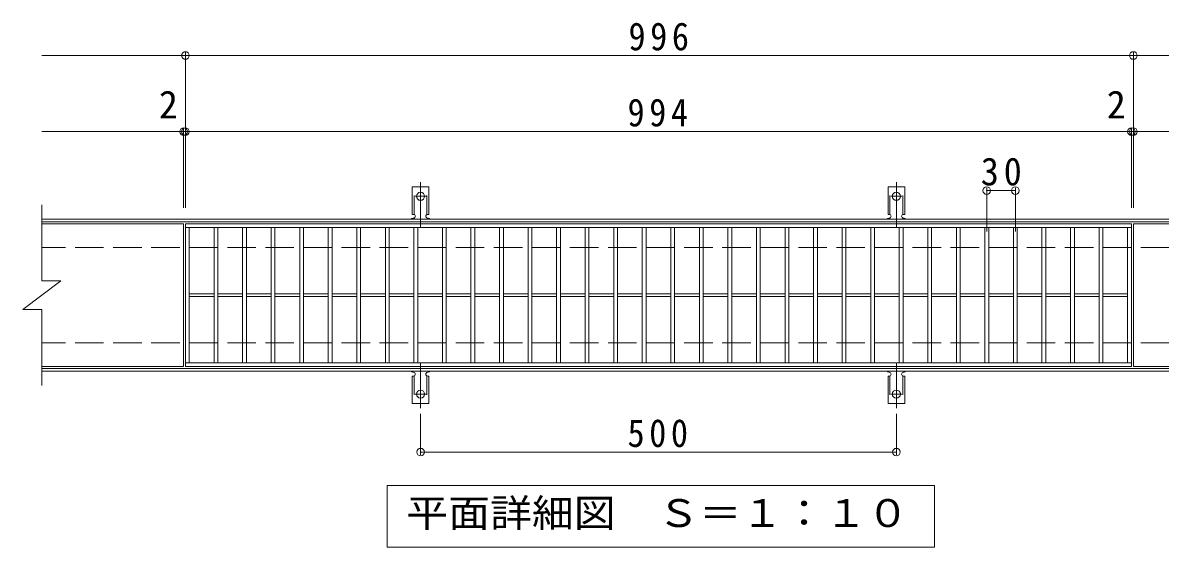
# Model space of a CAD drawing. Units: millimetres on the paper, enlarged 2 times, with parts at other scales. Extents: x -326 to 313, y -274 to 212.
# Drawn here: x -139.8 to 99.2, y 101.9 to 212.2 of the extents above; entities that cross this region are included whole.
import ezdxf
from ezdxf.enums import TextEntityAlignment as Align

# ---------------------------------------------------------------- set-up
doc = ezdxf.new("R2010")
doc.units = ezdxf.units.MM
doc.header["$LTSCALE"] = 2
doc.header["$PDMODE"] = 32
doc.header["$PDSIZE"] = 1.6
for name, pattern in [('CHAIN2', [12, 9, -1, 1, -1]), ('DASHED2', [3, 2, -1]), ('DASHED3', [4, 3, -1])]:
    doc.linetypes.add(name, pattern=pattern)
for name, color, linetype, lineweight in [('C-1', 2, 'Continuous', 9), ('C-2', 3, 'Continuous', 9), ('C-4', 7, 'Continuous', 9), ('C-5', 2, 'Continuous', 9), ('C-A', 3, 'Continuous', 9)]:
    doc.layers.add(name, color=color, linetype=linetype, lineweight=lineweight)
doc.styles.add('ＭＳ ゴシック', font='')
doc.styles.get('ＭＳ ゴシック').set_extended_font_data('MS Gothic')

msp = doc.modelspace()

# ---------------------------------------------------------------- linework, layer by layer
at = {"layer": 'C-1'}
for p, q in [((125.157, 170.919), (-135.843, 170.919)), ((125.157, 170.319), (-135.843, 170.319)), ((125.157, 139.519), (-135.843, 139.519)), ((125.157, 138.919), (-135.843, 138.919))]:
    msp.add_line(p, q, dxfattribs=at)
at = {"layer": 'C-1', "linetype": 'DASHED3'}
for p, q in [((125.157, 164.919), (-135.843, 164.919)), ((125.157, 144.919), (-135.843, 144.919))]:
    msp.add_line(p, q, dxfattribs=at)
at = {"layer": 'C-2'}
for p, q in [((-135.843, 173.919), (-135.843, 157.919)), ((-106.043, 169.919), (-135.843, 169.919)), ((-106.043, 169.919), (-106.043, 139.919)), ((93.157, 169.919), (93.157, 139.919)), ((93.557, 169.919), (93.557, 139.919)), ((125.157, 169.919), (93.557, 169.919)), ((-105.643, 169.119), (93.157, 169.119)), ((-104.843, 140.719), (-104.843, 169.119)), ((-99.643, 140.719), (-99.643, 169.119)), ((-98.843, 140.719), (-98.843, 169.119)), ((-93.643, 140.719), (-93.643, 169.119)), ((-92.843, 140.719), (-92.843, 169.119)), ((-87.643, 140.719), (-87.643, 169.119)), ((-86.843, 140.719), (-86.843, 169.119)), ((-81.643, 140.719), (-81.643, 169.119)), ((-80.843, 140.719), (-80.843, 169.119)), ((-75.643, 140.719), (-75.643, 169.119)), ((-74.843, 140.719), (-74.843, 169.119)), ((-69.643, 140.719), (-69.643, 169.119)), ((-68.843, 140.719), (-68.843, 169.119)), ((-63.643, 140.719), (-63.643, 169.119)), ((-62.843, 140.719), (-62.843, 169.119)), ((-57.643, 140.719), (-57.643, 169.119)), ((-56.843, 140.719), (-56.843, 169.119)), ((-51.643, 140.719), (-51.643, 169.119)), ((-50.843, 140.719), (-50.843, 169.119)), ((-45.643, 140.719), (-45.643, 169.119)), ((-44.843, 140.719), (-44.843, 169.119)), ((-39.643, 140.719), (-39.643, 169.119)), ((-38.843, 140.719), (-38.843, 169.119)), ((-33.643, 140.719), (-33.643, 169.119)), ((-32.843, 140.719), (-32.843, 169.119)), ((-27.643, 140.719), (-27.643, 169.119)), ((-26.843, 140.719), (-26.843, 169.119)), ((-21.643, 140.719), (-21.643, 169.119)), ((-20.843, 140.719), (-20.843, 169.119)), ((-15.643, 140.719), (-15.643, 169.119)), ((-14.843, 140.719), (-14.843, 169.119)), ((-9.643, 140.719), (-9.643, 169.119)), ((-8.843, 140.719), (-8.843, 169.119)), ((-3.643, 140.719), (-3.643, 169.119)), ((-2.843, 140.719), (-2.843, 169.119)), ((2.357, 140.719), (2.357, 169.119)), ((3.157, 140.719), (3.157, 169.119)), ((8.357, 140.719), (8.357, 169.119)), ((9.157, 140.719), (9.157, 169.119)), ((14.357, 140.719), (14.357, 169.119)), ((15.157, 140.719), (15.157, 169.119)), ((20.357, 140.719), (20.357, 169.119)), ((21.157, 140.719), (21.157, 169.119)), ((26.357, 140.719), (26.357, 169.119)), ((27.157, 140.719), (27.157, 169.119)), ((32.357, 140.719), (32.357, 169.119)), ((33.157, 140.719), (33.157, 169.119)), ((38.357, 140.719), (38.357, 169.119)), ((39.157, 140.719), (39.157, 169.119)), ((44.357, 140.719), (44.357, 169.119)), ((45.157, 140.719), (45.157, 169.119)), ((50.357, 140.719), (50.357, 169.119)), ((51.157, 140.719), (51.157, 169.119)), ((56.357, 140.719), (56.357, 169.119)), ((57.157, 140.719), (57.157, 169.119)), ((62.357, 140.719), (62.357, 169.119)), ((63.157, 140.719), (63.157, 169.119)), ((68.357, 140.719), (68.357, 169.119)), ((69.157, 140.719), (69.157, 169.119)), ((74.357, 140.719), (74.357, 169.119)), ((75.157, 140.719), (75.157, 169.119)), ((80.357, 140.719), (80.357, 169.119)), ((81.157, 140.719), (81.157, 169.119)), ((86.357, 140.719), (86.357, 169.119)), ((87.157, 140.719), (87.157, 169.119)), ((92.357, 140.719), (92.357, 169.119)), ((-139.843, 151.919), (-131.843, 157.919)), ((-135.843, 157.919), (-131.843, 157.919)), ((-104.843, 155.219), (-99.643, 155.219)), ((-104.843, 154.619), (-99.643, 154.619)), ((-98.843, 155.219), (-93.643, 155.219)), ((-98.843, 154.619), (-93.643, 154.619)), ((-92.843, 155.219), (-87.643, 155.219)), ((-92.843, 154.619), (-87.643, 154.619)), ((-86.843, 155.219), (-81.643, 155.219)), ((-86.843, 154.619), (-81.643, 154.619)), ((-80.843, 155.219), (-75.643, 155.219)), ((-80.843, 154.619), (-75.643, 154.619)), ((-74.843, 155.219), (-69.643, 155.219)), ((-74.843, 154.619), (-69.643, 154.619)), ((-68.843, 155.219), (-63.643, 155.219)), ((-68.843, 154.619), (-63.643, 154.619)), ((-62.843, 155.219), (-57.643, 155.219)), ((-62.843, 154.619), (-57.643, 154.619)), ((-56.843, 155.219), (-51.643, 155.219)), ((-56.843, 154.619), (-51.643, 154.619)), ((-50.843, 155.219), (-45.643, 155.219)), ((-50.843, 154.619), (-45.643, 154.619)), ((-44.843, 155.219), (-39.643, 155.219)), ((-44.843, 154.619), (-39.643, 154.619)), ((-38.843, 155.219), (-33.643, 155.219)), ((-38.843, 154.619), (-33.643, 154.619)), ((-32.843, 155.219), (-27.643, 155.219)), ((-32.843, 154.619), (-27.643, 154.619)), ((-26.843, 155.219), (-21.643, 155.219)), ((-26.843, 154.619), (-21.643, 154.619)), ((-20.843, 155.219), (-15.643, 155.219)), ((-20.843, 154.619), (-15.643, 154.619)), ((-14.843, 155.219), (-9.643, 155.219)), ((-14.843, 154.619), (-9.643, 154.619)), ((-8.843, 155.219), (-3.643, 155.219)), ((-8.843, 154.619), (-3.643, 154.619)), ((-2.843, 155.219), (2.357, 155.219)), ((-2.843, 154.619), (2.357, 154.619)), ((3.157, 155.219), (8.357, 155.219)), ((3.157, 154.619), (8.357, 154.619)), ((9.157, 155.219), (14.357, 155.219)), ((9.157, 154.619), (14.357, 154.619)), ((15.157, 155.219), (20.357, 155.219)), ((15.157, 154.619), (20.357, 154.619)), ((21.157, 155.219), (26.357, 155.219)), ((21.157, 154.619), (26.357, 154.619)), ((27.157, 155.219), (32.357, 155.219)), ((27.157, 154.619), (32.357, 154.619)), ((33.157, 155.219), (38.357, 155.219)), ((33.157, 154.619), (38.357, 154.619)), ((39.157, 155.219), (44.357, 155.219)), ((39.157, 154.619), (44.357, 154.619)), ((45.157, 155.219), (50.357, 155.219)), ((45.157, 154.619), (50.357, 154.619)), ((51.157, 155.219), (56.357, 155.219)), ((51.157, 154.619), (56.357, 154.619)), ((57.157, 155.219), (62.357, 155.219)), ((57.157, 154.619), (62.357, 154.619)), ((63.157, 155.219), (68.357, 155.219)), ((63.157, 154.619), (68.357, 154.619)), ((69.157, 155.219), (74.357, 155.219)), ((69.157, 154.619), (74.357, 154.619)), ((75.157, 155.219), (80.357, 155.219)), ((75.157, 154.619), (80.357, 154.619)), ((81.157, 155.219), (86.357, 155.219)), ((81.157, 154.619), (86.357, 154.619)), ((87.157, 155.219), (92.357, 155.219)), ((87.157, 154.619), (92.357, 154.619)), ((-139.843, 151.919), (-135.843, 151.919)), ((-135.843, 151.919), (-135.843, 135.919)), ((-106.043, 139.919), (-135.843, 139.919)), ((93.157, 140.719), (-105.643, 140.719)), ((93.157, 139.919), (-105.643, 139.919)), ((125.157, 139.919), (93.557, 139.919))]:
    msp.add_line(p, q, dxfattribs=at)
msp.add_lwpolyline([(-105.643, 139.919), (-105.643, 169.919), (93.157, 169.919)], dxfattribs=at)
at = {"layer": 'C-4'}
for p, q in [((-105.643, 173.319), (-105.643, 205.919)), ((93.557, 173.319), (93.557, 205.919)), ((-135.843, 205.319), (125.157, 205.319)), ((-135.843, 189.319), (125.157, 189.319)), ((-106.043, 173.319), (-106.043, 189.919)), ((93.157, 173.319), (93.157, 189.919)), ((62.757, 168.319), (62.757, 177.519)), ((62.757, 176.919), (68.757, 176.919)), ((68.757, 168.319), (68.757, 177.519)), ((-56.243, 129.975), (-56.243, 121.319)), ((43.757, 129.975), (43.757, 121.319)), ((-56.243, 121.919), (43.757, 121.919))]:
    msp.add_line(p, q, dxfattribs=at)
for p in [(-105.643, 205.319), (93.557, 205.319), (-106.043, 189.319), (-105.643, 189.319), (93.157, 189.319), (93.557, 189.319), (62.757, 176.919), (68.757, 176.919), (-56.243, 121.919), (43.757, 121.919)]:
    msp.add_point(p, dxfattribs=at)
at = {"layer": 'C-5', "color": 7}
msp.add_lwpolyline([(-63.243, 101.919), (-63.243, 114.919), (51.757, 114.919), (51.757, 101.919)], close=True, dxfattribs=at)
at = {"layer": 'C-A'}
for p, q in [((-57.993, 171.919), (-57.993, 177.719)), ((-54.493, 177.719), (-57.993, 177.719)), ((-54.493, 171.919), (-54.493, 177.719)), ((42.007, 171.919), (42.007, 177.719)), ((45.507, 177.719), (42.007, 177.719)), ((45.507, 171.919), (45.507, 177.719)), ((-57.993, 171.919), (-57.743, 171.919)), ((-57.843, 171.119), (-57.743, 171.119)), ((-54.744, 171.119), (-54.641, 171.119)), ((-54.493, 171.919), (-54.743, 171.919)), ((42.007, 171.919), (42.257, 171.919)), ((42.157, 171.119), (42.257, 171.119)), ((45.256, 171.119), (45.359, 171.119)), ((45.507, 171.919), (45.257, 171.919)), ((-57.843, 138.719), (-57.743, 138.719)), ((-54.744, 138.719), (-54.641, 138.719)), ((42.157, 138.719), (42.257, 138.719)), ((45.256, 138.719), (45.359, 138.719)), ((-57.993, 137.919), (-57.743, 137.919)), ((-57.993, 137.919), (-57.993, 132.119)), ((-54.493, 137.919), (-54.743, 137.919)), ((-54.493, 137.919), (-54.493, 132.119)), ((42.007, 137.919), (42.257, 137.919)), ((42.007, 137.919), (42.007, 132.119)), ((45.507, 137.919), (45.257, 137.919)), ((45.507, 137.919), (45.507, 132.119)), ((-54.493, 132.119), (-57.993, 132.119)), ((45.507, 132.119), (42.007, 132.119))]:
    msp.add_line(p, q, dxfattribs=at)
at = {"layer": 'C-A', "linetype": 'DASHED2'}
for p, q in [((-57.593, 171.89), (-57.593, 177.719)), ((-54.893, 171.89), (-54.893, 177.719)), ((42.407, 171.89), (42.407, 177.719)), ((45.107, 171.89), (45.107, 177.719)), ((-57.593, 137.948), (-57.593, 132.119)), ((-54.893, 137.948), (-54.893, 132.119)), ((42.407, 137.948), (42.407, 132.119)), ((45.107, 137.948), (45.107, 132.119))]:
    msp.add_line(p, q, dxfattribs=at)
at = {"layer": 'C-A', "color": 7, "linetype": 'CHAIN2'}
for p, q in [((-56.243, 169.225), (-56.243, 178.705)), ((43.757, 169.225), (43.757, 178.705)), ((-57.398, 175.719), (-55.088, 175.719)), ((42.602, 175.719), (44.912, 175.719)), ((-56.243, 140.612), (-56.243, 131.132)), ((43.757, 140.612), (43.757, 131.132)), ((-57.398, 134.119), (-55.088, 134.119)), ((42.602, 134.119), (44.912, 134.119))]:
    msp.add_line(p, q, dxfattribs=at)
at = {"layer": 'C-A'}
for centre in [(-56.243, 175.719), (43.757, 175.719), (-56.243, 134.119), (43.757, 134.119)]:
    msp.add_circle(centre, 0.85, dxfattribs=at)
for centre, start, end in [((-57.843, 170.719), 90.27596, 150.00047), ((-57.743, 171.519), 270, 90), ((-54.743, 171.519), 90, 269.8667), ((-54.643, 170.719), 29.99927, 89.75836), ((42.157, 170.719), 90.27596, 150.00047), ((42.257, 171.519), 270, 90), ((45.257, 171.519), 90, 269.8667), ((45.357, 170.719), 29.99927, 89.75836), ((-57.843, 139.119), 209.99951, 269.72403), ((-57.743, 138.319), 270, 90), ((-54.743, 138.319), 90.13329, 270), ((-54.643, 139.119), 270.24162, 330.00072), ((42.157, 139.119), 209.99951, 269.72403), ((42.257, 138.319), 270, 90), ((45.257, 138.319), 90.13329, 270), ((45.357, 139.119), 270.24162, 330.00072)]:
    msp.add_arc(centre, 0.4, start, end, dxfattribs=at)

# ---------------------------------------------------------------- texts
at = {"layer": 'C-4', "color": 2, "style": 'ＭＳ ゴシック'}
for p in [(-111.235, 190.319), (87.965, 190.319)]:
    msp.add_text('2', height=5.865, dxfattribs=at).set_placement(p, align=Align.BOTTOM_LEFT)
at = {"layer": 'C-4', "color": 2, "char_height": 5.865, "attachment_point": 7, "style": 'ＭＳ ゴシック'}
for s, insert in [('\\T1.27;\\W0.9;996', (-12.543, 206.319)), ('\\T1.27;\\W0.9;994', (-12.743, 190.319)), ('\\T1.27;\\W0.95;30', (61.507, 177.919)), ('\\T1.27;\\W0.9;500', (-12.743, 122.919))]:
    msp.add_mtext(s, dxfattribs=dict(at, insert=insert))
at = {"layer": 'C-5', "style": 'ＭＳ ゴシック', "width": 1.1}
msp.add_text('平面詳細図\u3000Ｓ＝１：１０', height=5.865, dxfattribs=at).set_placement((-59.243, 104.419), align=Align.BOTTOM_LEFT)

doc.saveas('drawing.dxf')
